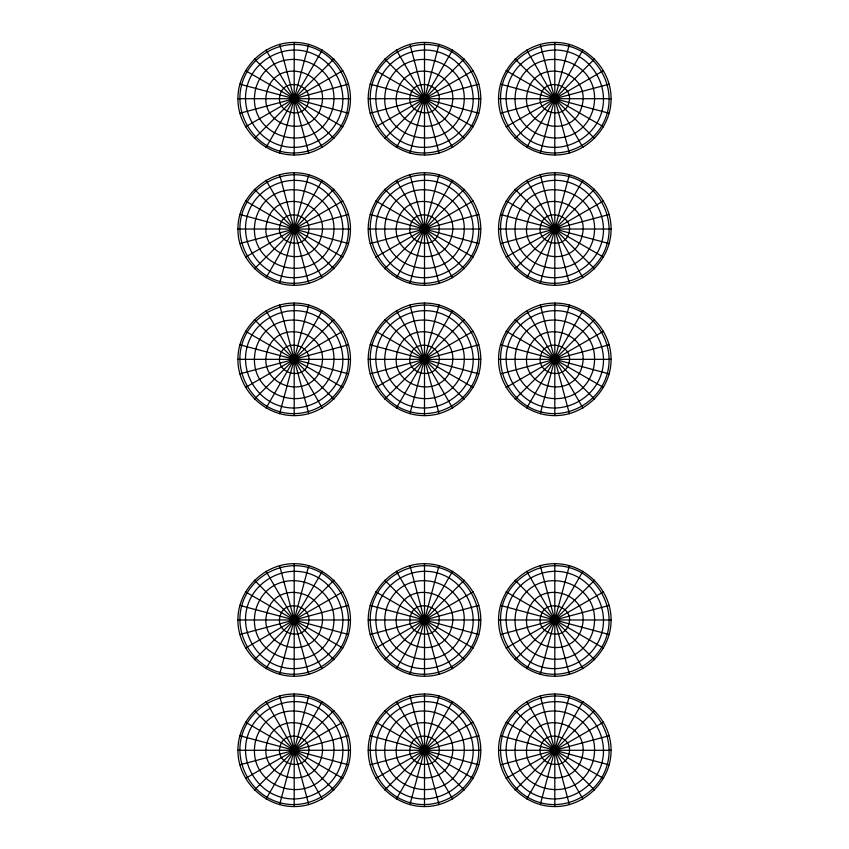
<?xml version="1.0" encoding="UTF-8"?>
<svg xmlns="http://www.w3.org/2000/svg" width="849" height="849" viewBox="0 0 849 849"><rect width="100%" height="100%" fill="white"/><g stroke="black" fill="none" stroke-linecap="round" stroke-linejoin="round"><path stroke-width="1.27" d="M237.922 98.717C237.731 68.599 264.071 42.259 294.189 42.45C324.297 42.259 350.637 68.599 350.446 98.717C350.637 128.825 324.297 155.165 294.189 154.974C264.071 155.165 237.731 128.825 237.922 98.717L350.446 98.717M237.922 229.028C237.731 198.921 264.071 172.58 294.189 172.761C324.297 172.58 350.637 198.921 350.446 229.028C350.637 259.136 324.297 285.476 294.189 285.296C264.071 285.476 237.731 259.136 237.922 229.028L350.446 229.028M237.922 359.339C237.731 329.232 264.071 302.891 294.189 303.082C324.297 302.891 350.637 329.232 350.446 359.339C350.637 389.458 324.297 415.798 294.189 415.607C264.071 415.798 237.731 389.458 237.922 359.339L350.446 359.339M237.922 619.972C237.731 589.864 264.071 563.524 294.189 563.704C324.297 563.524 350.637 589.864 350.446 619.972C350.637 650.079 324.297 676.42 294.189 676.239C264.071 676.42 237.731 650.079 237.922 619.972L350.446 619.972M237.922 750.283C237.731 720.175 264.071 693.835 294.189 694.026C324.297 693.835 350.637 720.175 350.446 750.283C350.637 780.401 324.297 806.741 294.189 806.55C264.071 806.741 237.731 780.401 237.922 750.283L350.446 750.283M368.233 98.717C368.052 68.599 394.392 42.259 424.5 42.45C454.608 42.259 480.948 68.599 480.767 98.717C480.948 128.825 454.608 155.165 424.5 154.974C394.392 155.165 368.052 128.825 368.233 98.717L480.767 98.717M368.233 229.028C368.052 198.921 394.392 172.58 424.5 172.761C454.608 172.58 480.948 198.921 480.767 229.028C480.948 259.136 454.608 285.476 424.5 285.296C394.392 285.476 368.052 259.136 368.233 229.028L480.767 229.028M368.233 359.339C368.052 329.232 394.392 302.891 424.5 303.082C454.608 302.891 480.948 329.232 480.767 359.339C480.948 389.458 454.608 415.798 424.5 415.607C394.392 415.798 368.052 389.458 368.233 359.339L480.767 359.339M368.233 619.972C368.052 589.864 394.392 563.524 424.5 563.704C454.608 563.524 480.948 589.864 480.767 619.972C480.948 650.079 454.608 676.42 424.5 676.239C394.392 676.42 368.052 650.079 368.233 619.972L480.767 619.972M368.233 750.283C368.052 720.175 394.392 693.835 424.5 694.026C454.608 693.835 480.948 720.175 480.767 750.283C480.948 780.401 454.608 806.741 424.5 806.55C394.392 806.741 368.052 780.401 368.233 750.283L480.767 750.283M498.554 98.717C498.363 68.599 524.703 42.259 554.811 42.45C584.929 42.259 611.269 68.599 611.078 98.717C611.269 128.825 584.929 155.165 554.811 154.974C524.703 155.165 498.363 128.825 498.554 98.717L611.078 98.717M498.554 229.028C498.363 198.921 524.703 172.58 554.811 172.761C584.929 172.58 611.269 198.921 611.078 229.028C611.269 259.136 584.929 285.476 554.811 285.296C524.703 285.476 498.363 259.136 498.554 229.028L611.078 229.028M498.554 359.339C498.363 329.232 524.703 302.891 554.811 303.082C584.929 302.891 611.269 329.232 611.078 359.339C611.269 389.458 584.929 415.798 554.811 415.607C524.703 415.798 498.363 389.458 498.554 359.339L611.078 359.339M498.554 619.972C498.363 589.864 524.703 563.524 554.811 563.704C584.929 563.524 611.269 589.864 611.078 619.972C611.269 650.079 584.929 676.42 554.811 676.239C524.703 676.42 498.363 650.079 498.554 619.972L611.078 619.972M498.554 750.283C498.363 720.175 524.703 693.835 554.811 694.026C584.929 693.835 611.269 720.175 611.078 750.283C611.269 780.401 584.929 806.741 554.811 806.55C524.703 806.741 498.363 780.401 498.554 750.283L611.078 750.283M279.618 153.064L308.749 44.371M279.618 283.375L308.749 174.682M279.618 413.686L308.749 304.993M409.94 153.064L439.06 44.371M279.618 674.318L308.749 565.625M409.94 283.375L439.06 174.682M279.618 804.629L308.749 695.936M409.94 413.686L439.06 304.993M540.251 153.064L569.382 44.371M409.94 674.318L439.06 565.625M540.251 283.375L569.382 174.682M409.94 804.629L439.06 695.936M540.251 413.686L569.382 304.993M540.251 674.318L569.382 565.625M540.251 804.629L569.382 695.936M266.055 147.439L322.312 49.985M266.055 277.75L322.312 180.306M396.366 147.439L452.634 49.985M266.055 408.072L322.312 310.617M396.366 277.75L452.634 180.306M526.688 147.439L582.945 49.985M396.366 408.072L452.634 310.617M266.055 668.694L322.312 571.25M526.688 277.75L582.945 180.306M266.055 799.015L322.312 701.561M526.688 408.072L582.945 310.617M396.366 668.694L452.634 571.25M396.366 799.015L452.634 701.561M526.688 668.694L582.945 571.25M526.688 799.015L582.945 701.561M254.403 138.493L333.965 58.931M254.403 268.815L333.965 189.242M384.714 138.493L464.286 58.931M254.403 399.126L333.965 319.564M384.714 268.815L464.286 189.242M515.035 138.493L594.597 58.931M384.714 399.126L464.286 319.564M515.035 268.815L594.597 189.242M254.403 659.758L333.965 580.185M515.035 399.126L594.597 319.564M254.403 790.069L333.965 710.507M384.714 659.758L464.286 580.185M384.714 790.069L464.286 710.507M515.035 659.758L594.597 580.185M515.035 790.069L594.597 710.507M245.457 126.841L342.911 70.584M375.778 126.841L473.222 70.584M245.457 257.162L342.911 200.895M506.089 126.841L603.543 70.584M375.778 257.162L473.222 200.895M245.457 387.473L342.911 331.216M506.089 257.162L603.543 200.895M375.778 387.473L473.222 331.216M506.089 387.473L603.543 331.216M245.457 648.105L342.911 591.838M375.778 648.105L473.222 591.838M245.457 778.416L342.911 722.159M506.089 648.105L603.543 591.838M375.778 778.416L473.222 722.159M506.089 778.416L603.543 722.159M239.843 113.278L348.536 84.147M370.153 113.278L478.847 84.147M500.464 113.278L609.158 84.147M239.843 243.589L348.536 214.468M370.153 243.589L478.847 214.468M500.464 243.589L609.158 214.468M239.843 373.9L348.536 344.779M370.153 373.9L478.847 344.779M500.464 373.9L609.158 344.779M239.843 634.532L348.536 605.411M370.153 634.532L478.847 605.411M500.464 634.532L609.158 605.411M239.843 764.853L348.536 735.722M370.153 764.853L478.847 735.722M500.464 764.853L609.158 735.722M500.464 84.147L609.158 113.278M370.153 84.147L478.847 113.278M239.843 84.147L348.536 113.278M500.464 214.468L609.158 243.589M370.153 214.468L478.847 243.589M239.843 214.468L348.536 243.589M500.464 344.779L609.158 373.9M370.153 344.779L478.847 373.9M239.843 344.779L348.536 373.9M500.464 605.411L609.158 634.532M370.153 605.411L478.847 634.532M239.843 605.411L348.536 634.532M500.464 735.722L609.158 764.853M370.153 735.722L478.847 764.853M239.843 735.722L348.536 764.853M506.089 70.584L603.543 126.841M375.778 70.584L473.222 126.841M506.089 200.895L603.543 257.162M245.457 70.584L342.911 126.841M375.778 200.895L473.222 257.162M506.089 331.216L603.543 387.473M245.457 200.895L342.911 257.162M375.778 331.216L473.222 387.473M245.457 331.216L342.911 387.473M506.089 591.838L603.543 648.105M375.778 591.838L473.222 648.105M506.089 722.159L603.543 778.416M245.457 591.838L342.911 648.105M375.778 722.159L473.222 778.416M245.457 722.159L342.911 778.416M515.035 58.931L594.597 138.493M384.714 58.931L464.286 138.493M515.035 189.242L594.597 268.815M254.403 58.931L333.965 138.493M384.714 189.242L464.286 268.815M515.035 319.564L594.597 399.126M254.403 189.242L333.965 268.815M384.714 319.564L464.286 399.126M254.403 319.564L333.965 399.126M515.035 580.185L594.597 659.758M384.714 580.185L464.286 659.758M515.035 710.507L594.597 790.069M254.403 580.185L333.965 659.758M384.714 710.507L464.286 790.069M254.403 710.507L333.965 790.069M526.688 49.985L582.945 147.439M526.688 180.306L582.945 277.75M396.366 49.985L452.634 147.439M526.688 310.617L582.945 408.072M396.366 180.306L452.634 277.75M266.055 49.985L322.312 147.439M396.366 310.617L452.634 408.072M526.688 571.25L582.945 668.694M266.055 180.306L322.312 277.75M526.688 701.561L582.945 799.015M266.055 310.617L322.312 408.072M396.366 571.25L452.634 668.694M396.366 701.561L452.634 799.015M266.055 571.25L322.312 668.694M266.055 701.561L322.312 799.015M540.251 44.371L569.382 153.064M540.251 174.682L569.382 283.375M540.251 304.993L569.382 413.686M409.94 44.371L439.06 153.064M540.251 565.625L569.382 674.318M409.94 174.682L439.06 283.375M540.251 695.936L569.382 804.629M409.94 304.993L439.06 413.686M279.618 44.371L308.749 153.064M409.94 565.625L439.06 674.318M279.618 174.682L308.749 283.375M409.94 695.936L439.06 804.629M279.618 304.993L308.749 413.686M279.618 565.625L308.749 674.318M279.618 695.936L308.749 804.629M554.811 42.45L554.811 154.974M554.811 172.761L554.811 285.296M554.811 303.082L554.811 415.607M554.811 563.704L554.811 676.239M554.811 694.026L554.811 806.55M424.5 42.45L424.5 154.974M424.5 172.761L424.5 285.296M424.5 303.082L424.5 415.607M424.5 563.704L424.5 676.239M424.5 694.026L424.5 806.55M294.189 42.45L294.189 154.974M294.189 172.761L294.189 285.296M294.189 303.082L294.189 415.607M294.189 563.704L294.189 676.239M294.189 694.026L294.189 806.55M241.689 84.645C233.984 112.694 251.973 143.852 280.117 151.207C308.166 158.912 339.324 140.923 346.679 112.779C354.383 84.73 336.395 53.572 308.251 46.217C280.202 38.513 249.044 56.501 241.689 84.645M247.123 86.099C240.214 111.251 256.345 139.183 281.571 145.773C306.722 152.682 334.655 136.562 341.256 111.325C348.154 86.174 332.033 58.241 306.797 51.651C281.645 44.742 253.713 60.873 247.123 86.099M255.761 88.413C243.61 139.183 317.749 159.05 332.617 109.012C344.758 58.241 270.619 38.385 255.761 88.413M241.689 214.967C233.984 243.016 251.973 274.174 280.117 281.518C308.166 289.222 339.324 271.234 346.679 243.09C354.383 215.041 336.395 183.883 308.251 176.528C280.202 168.834 249.044 186.822 241.689 214.967M247.123 216.421C240.214 241.562 256.345 269.504 281.571 276.095C306.722 283.004 334.655 266.873 341.256 241.636C348.154 216.495 332.033 188.552 306.797 181.962C281.645 175.053 253.713 191.184 247.123 216.421M267.01 91.437C257.194 126.618 312.262 141.369 321.357 105.998C331.174 70.807 276.105 56.055 267.01 91.437M255.761 218.734C243.61 269.494 317.749 289.36 332.617 239.322C344.758 188.563 270.619 168.696 255.761 218.734M241.689 345.278C233.984 373.327 251.973 404.485 280.117 411.839C308.166 419.544 339.324 401.556 346.679 373.411C354.383 345.363 336.395 314.204 308.251 306.85C280.202 299.145 249.044 317.133 241.689 345.278M247.123 346.732C240.214 371.883 256.345 399.815 281.571 406.406C306.722 413.314 334.655 397.183 341.256 371.958C348.154 346.806 332.033 318.874 306.797 312.273C281.645 305.375 253.713 321.495 247.123 346.732M280.117 94.939C274.598 112.832 304.091 120.738 308.251 102.485C313.78 84.592 284.277 76.697 280.117 94.939M267.01 221.748C257.194 256.929 312.262 271.691 321.357 236.309C331.174 201.128 276.105 186.366 267.01 221.748M255.761 349.045C243.61 399.815 317.749 419.671 332.617 369.644C344.758 318.874 270.619 299.007 255.761 349.045M280.117 225.261C274.598 243.143 304.091 251.049 308.251 232.796C313.78 214.914 284.277 207.007 280.117 225.261M267.01 352.059C257.194 387.25 312.262 402.002 321.357 366.619C331.174 331.439 276.105 316.688 267.01 352.059M241.689 605.91C233.984 633.959 251.973 665.117 280.117 672.472C308.166 680.166 339.324 662.178 346.679 634.033C354.383 605.984 336.395 574.826 308.251 567.482C280.202 559.778 249.044 577.766 241.689 605.91M280.117 355.572C274.598 373.454 304.091 381.36 308.251 363.107C313.78 345.225 284.277 337.318 280.117 355.572M247.123 607.364C240.214 632.505 256.345 660.448 281.571 667.038C306.722 673.947 334.655 657.816 341.256 632.579C348.154 607.438 332.033 579.496 306.797 572.905C281.645 565.996 253.713 582.127 247.123 607.364M255.761 609.678C243.61 660.437 317.749 680.304 332.617 630.266C344.758 579.506 270.619 559.64 255.761 609.678M241.689 736.221C233.984 764.27 251.973 795.428 280.117 802.783C308.166 810.487 339.324 792.499 346.679 764.355C354.383 736.306 336.395 705.148 308.251 697.793C280.202 690.088 249.044 708.077 241.689 736.221M247.123 737.675C240.214 762.827 256.345 790.759 281.571 797.349C306.722 804.258 334.655 788.127 341.256 762.901C348.154 737.749 332.033 709.817 306.797 703.227C281.645 696.318 253.713 712.438 247.123 737.675M267.01 612.691C257.194 647.872 312.262 662.634 321.357 627.252C331.174 592.071 276.105 577.309 267.01 612.691M255.761 739.988C243.61 790.759 317.749 810.615 332.617 760.587C344.758 709.817 270.619 689.95 255.761 739.988M280.117 616.204C274.598 634.086 304.091 641.993 308.251 623.739C313.78 605.857 284.277 597.951 280.117 616.204M267.01 743.002C257.194 778.193 312.262 792.945 321.357 757.563C331.174 722.382 276.105 707.631 267.01 743.002M280.117 746.515C274.598 764.408 304.091 772.303 308.251 754.061C313.78 736.168 284.277 728.262 280.117 746.515M372.011 84.645C364.306 112.694 382.294 143.852 410.438 151.207C438.487 158.912 469.646 140.923 476.989 112.779C484.694 84.73 466.706 53.572 438.562 46.217C410.513 38.513 379.354 56.501 372.011 84.645M377.434 86.099C370.525 111.251 386.656 139.183 411.892 145.773C437.033 152.682 464.976 136.562 471.566 111.325C478.475 86.174 462.344 58.241 437.108 51.651C411.967 44.742 384.024 60.873 377.434 86.099M386.072 88.413C373.931 139.183 448.06 159.05 462.928 109.012C475.069 58.241 400.94 38.385 386.072 88.413M372.011 214.967C364.306 243.016 382.294 274.174 410.438 281.518C438.487 289.222 469.646 271.234 476.989 243.09C484.694 215.041 466.706 183.883 438.562 176.528C410.513 168.834 379.354 186.822 372.011 214.967M377.434 216.421C370.525 241.562 386.656 269.504 411.892 276.095C437.033 283.004 464.976 266.873 471.566 241.636C478.475 216.495 462.344 188.552 437.108 181.962C411.967 175.053 384.024 191.184 377.434 216.421M397.332 91.437C387.515 126.618 442.584 141.369 451.668 105.998C461.485 70.807 406.416 56.055 397.332 91.437M386.072 218.734C373.931 269.494 448.06 289.36 462.928 239.322C475.069 188.563 400.94 168.696 386.072 218.734M372.011 345.278C364.306 373.327 382.294 404.485 410.438 411.839C438.487 419.544 469.646 401.556 476.989 373.411C484.694 345.363 466.706 314.204 438.562 306.85C410.513 299.145 379.354 317.133 372.011 345.278M410.438 94.939C404.909 112.832 434.412 120.738 438.562 102.485C444.091 84.592 414.588 76.697 410.438 94.939M377.434 346.732C370.525 371.883 386.656 399.815 411.892 406.406C437.033 413.314 464.976 397.183 471.566 371.958C478.475 346.806 462.344 318.874 437.108 312.273C411.967 305.375 384.024 321.495 377.434 346.732M397.332 221.748C387.515 256.929 442.584 271.691 451.668 236.309C461.485 201.128 406.416 186.366 397.332 221.748M386.072 349.045C373.931 399.815 448.06 419.671 462.928 369.644C475.069 318.874 400.94 299.007 386.072 349.045M410.438 225.261C404.909 243.143 434.412 251.049 438.562 232.796C444.091 214.914 414.588 207.007 410.438 225.261M397.332 352.059C387.515 387.25 442.584 402.002 451.668 366.619C461.485 331.439 406.416 316.688 397.332 352.059M372.011 605.91C364.306 633.959 382.294 665.117 410.438 672.472C438.487 680.166 469.646 662.178 476.989 634.033C484.694 605.984 466.706 574.826 438.562 567.482C410.513 559.778 379.354 577.766 372.011 605.91M410.438 355.572C404.909 373.454 434.412 381.36 438.562 363.107C444.091 345.225 414.588 337.318 410.438 355.572M377.434 607.364C370.525 632.505 386.656 660.448 411.892 667.038C437.033 673.947 464.976 657.816 471.566 632.579C478.475 607.438 462.344 579.496 437.108 572.905C411.967 565.996 384.024 582.127 377.434 607.364M386.072 609.678C373.931 660.437 448.06 680.304 462.928 630.266C475.069 579.506 400.94 559.64 386.072 609.678M372.011 736.221C364.306 764.27 382.294 795.428 410.438 802.783C438.487 810.487 469.646 792.499 476.989 764.355C484.694 736.306 466.706 705.148 438.562 697.793C410.513 690.088 379.354 708.077 372.011 736.221M377.434 737.675C370.525 762.827 386.656 790.759 411.892 797.349C437.033 804.258 464.976 788.127 471.566 762.901C478.475 737.749 462.344 709.817 437.108 703.227C411.967 696.318 384.024 712.438 377.434 737.675M397.332 612.691C387.515 647.872 442.584 662.634 451.668 627.252C461.485 592.071 406.416 577.309 397.332 612.691M386.072 739.988C373.931 790.759 448.06 810.615 462.928 760.587C475.069 709.817 400.94 689.95 386.072 739.988M410.438 616.204C404.909 634.086 434.412 641.993 438.562 623.739C444.091 605.857 414.588 597.951 410.438 616.204M397.332 743.002C387.515 778.193 442.584 792.945 451.668 757.563C461.485 722.382 406.416 707.631 397.332 743.002M410.438 746.515C404.909 764.408 434.412 772.303 438.562 754.061C444.091 736.168 414.588 728.262 410.438 746.515M502.321 84.645C494.617 112.694 512.605 143.852 540.749 151.207C568.798 158.912 599.956 140.923 607.311 112.779C615.016 84.73 597.027 53.572 568.883 46.217C540.834 38.513 509.676 56.501 502.321 84.645M507.744 86.099C500.846 111.251 516.967 139.183 542.203 145.773C567.355 152.682 595.287 136.562 601.877 111.325C608.786 86.174 592.655 58.241 567.429 51.651C542.278 44.742 514.345 60.873 507.744 86.099M516.383 88.413C504.242 139.183 578.381 159.05 593.239 109.012C605.39 58.241 531.251 38.385 516.383 88.413M502.321 214.967C494.617 243.016 512.605 274.174 540.749 281.518C568.798 289.222 599.956 271.234 607.311 243.09C615.016 215.041 597.027 183.883 568.883 176.528C540.834 168.834 509.676 186.822 502.321 214.967M507.744 216.421C500.846 241.562 516.967 269.504 542.203 276.095C567.355 283.004 595.287 266.873 601.877 241.636C608.786 216.495 592.655 188.552 567.429 181.962C542.278 175.053 514.345 191.184 507.744 216.421M527.643 91.437C517.826 126.618 572.895 141.369 581.99 105.998C591.806 70.807 536.738 56.055 527.643 91.437M516.383 218.734C504.242 269.494 578.381 289.36 593.239 239.322C605.39 188.563 531.251 168.696 516.383 218.734M502.321 345.278C494.617 373.327 512.605 404.485 540.749 411.839C568.798 419.544 599.956 401.556 607.311 373.411C615.016 345.363 597.027 314.204 568.883 306.85C540.834 299.145 509.676 317.133 502.321 345.278M507.744 346.732C500.846 371.883 516.967 399.815 542.203 406.406C567.355 413.314 595.287 397.183 601.877 371.958C608.786 346.806 592.655 318.874 567.429 312.273C542.278 305.375 514.345 321.495 507.744 346.732M540.749 94.939C535.22 112.832 564.723 120.738 568.883 102.485C574.402 84.592 544.909 76.697 540.749 94.939M527.643 221.748C517.826 256.929 572.895 271.691 581.99 236.309C591.806 201.128 536.738 186.366 527.643 221.748M516.383 349.045C504.242 399.815 578.381 419.671 593.239 369.644C605.39 318.874 531.251 299.007 516.383 349.045M540.749 225.261C535.22 243.143 564.723 251.049 568.883 232.796C574.402 214.914 544.909 207.007 540.749 225.261M527.643 352.059C517.826 387.25 572.895 402.002 581.99 366.619C591.806 331.439 536.738 316.688 527.643 352.059M502.321 605.91C494.617 633.959 512.605 665.117 540.749 672.472C568.798 680.166 599.956 662.178 607.311 634.033C615.016 605.984 597.027 574.826 568.883 567.482C540.834 559.778 509.676 577.766 502.321 605.91M540.749 355.572C535.22 373.454 564.723 381.36 568.883 363.107C574.402 345.225 544.909 337.318 540.749 355.572M507.744 607.364C500.846 632.505 516.967 660.448 542.203 667.038C567.355 673.947 595.287 657.816 601.877 632.579C608.786 607.438 592.655 579.496 567.429 572.905C542.278 565.996 514.345 582.127 507.744 607.364M516.383 609.678C504.242 660.437 578.381 680.304 593.239 630.266C605.39 579.506 531.251 559.64 516.383 609.678M502.321 736.221C494.617 764.27 512.605 795.428 540.749 802.783C568.798 810.487 599.956 792.499 607.311 764.355C615.016 736.306 597.027 705.148 568.883 697.793C540.834 690.088 509.676 708.077 502.321 736.221M507.744 737.675C500.846 762.827 516.967 790.759 542.203 797.349C567.355 804.258 595.287 788.127 601.877 762.901C608.786 737.749 592.655 709.817 567.429 703.227C542.278 696.318 514.345 712.438 507.744 737.675M527.643 612.691C517.826 647.872 572.895 662.634 581.99 627.252C591.806 592.071 536.738 577.309 527.643 612.691M516.383 739.988C504.242 790.759 578.381 810.615 593.239 760.587C605.39 709.817 531.251 689.95 516.383 739.988M540.749 616.204C535.22 634.086 564.723 641.993 568.883 623.739C574.402 605.857 544.909 597.951 540.749 616.204M527.643 743.002C517.826 778.193 572.895 792.945 581.99 757.563C591.806 722.382 536.738 707.631 527.643 743.002M540.749 746.515C535.22 764.408 564.723 772.303 568.883 754.061C574.402 736.168 544.909 728.262 540.749 746.515"/></g></svg>
